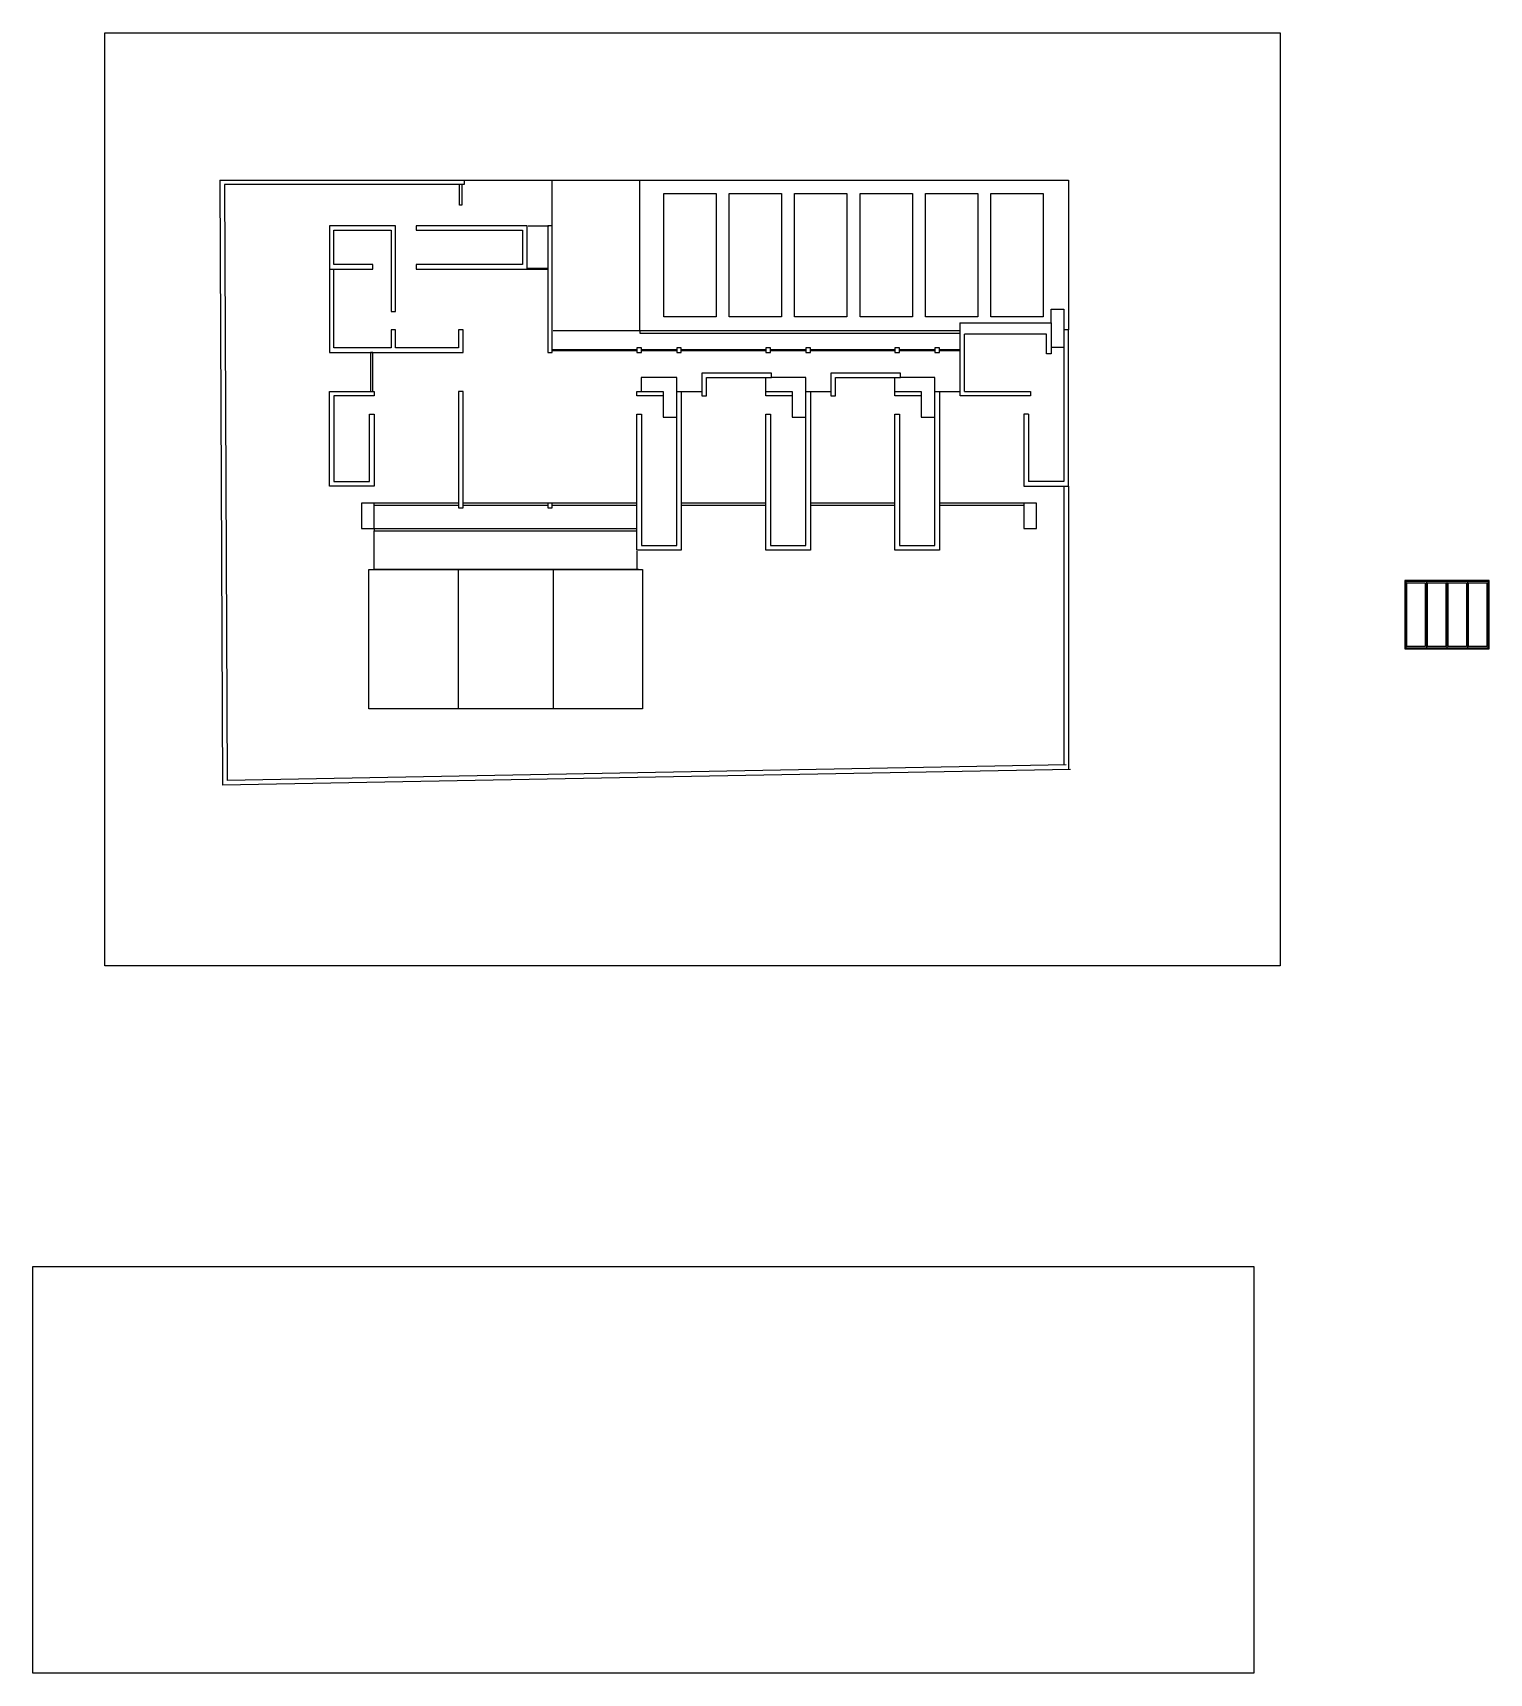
# Model space of a CAD drawing. Header units: millimetres. Extents: x -520 to 5855, y -3983 to 3198.
import ezdxf

# ---------------------------------------------------------------- set-up
doc = ezdxf.new("R2010")
doc.units = ezdxf.units.MM
doc.layers.add('Layer1', color=7, linetype='Continuous')
doc.layers.add('muri', color=1, linetype='Continuous')
picture_1 = doc.add_image_def('image1.jpg', size_in_pixel=(1260, 1000))
picture_2 = doc.add_image_def('image2.jpg', size_in_pixel=(1582, 527))

msp = doc.modelspace()

# ---------------------------------------------------------------- linework, layer by layer
at = {"layer": 'Layer1'}
msp.add_line((1648.7, 2353.7), (1738.7, 2353.7), dxfattribs=at)
at = {"layer": 'muri'}
for p, q in [((299.7, 2553.7), (1368.7, 2553.7)), ((299.7, 2553.7), (310.9, -94.8)), ((1368.7, 2533.7), (319.8, 2533.7)), ((319.8, 2533.7), (330.9, -74.4)), ((1348.7, 2443.7), (1348.7, 2533.7)), ((1358.7, 2533.7), (1358.7, 2443.7)), ((1368.7, 2553.7), (1368.7, 2533.7)), ((1368.7, 2553.7), (4014.2, 2553.7)), ((1754.2, 2353.7), (1754.2, 2553.7)), ((2137.4, 1893.7), (2137.4, 2553.7)), ((4014.2, 2553.7), (4014.2, 1898.7)), ((1358.7, 2443.7), (1348.7, 2443.7)), ((1734.2, 2353.7), (1734.2, 1798.7)), ((1754.2, 2353.7), (1734.2, 2353.7)), ((1754.2, 1798.7), (1754.2, 2353.7)), ((1644.2, 2168.7), (1734.2, 2168.7)), ((1644.2, 2163.7), (1734.2, 2163.7)), ((3938.4, 1928.7), (3938.4, 1988.7)), ((3938.4, 1988.7), (3994.2, 1988.7)), ((3994.2, 1988.7), (3994.2, 1898.7)), ((2137.4, 1893.7), (1758.7, 1893.7)), ((3539.2, 1893.7), (2137.4, 1893.7)), ((2137.4, 1893.7), (2137.4, 1883.7)), ((2137.4, 1883.7), (3539.2, 1883.7)), ((3538.4, 1928.7), (3938.4, 1928.7)), ((3539.2, 1608.7), (3539.2, 1928.7)), ((3918.4, 1878.7), (3559.2, 1878.7)), ((3559.2, 1628.7), (3559.2, 1878.7)), ((3918.4, 1793.7), (3918.4, 1878.7)), ((3938.4, 1928.7), (3938.4, 1793.7)), ((4014.2, 1898.7), (3994.2, 1898.7)), ((3994.2, 1898.7), (3994.2, 1233.7)), ((4014.2, 1213.7), (4014.2, 1898.7)), ((969.2, 1798.7), (959.2, 1798.7)), ((959.2, 1798.7), (959.2, 1628.7)), ((969.2, 1628.7), (969.2, 1798.7)), ((1734.2, 1798.7), (1754.2, 1798.7)), ((2124.2, 1811.2), (1754.2, 1811.2)), ((2124.2, 1806.2), (1754.2, 1806.2)), ((2299.2, 1811.2), (2144.2, 1811.2)), ((2299.2, 1806.2), (2144.2, 1806.2)), ((2689.2, 1811.2), (2319.2, 1811.2)), ((2689.2, 1806.2), (2319.2, 1806.2)), ((2864.2, 1811.2), (2709.2, 1811.2)), ((2864.2, 1806.2), (2709.2, 1806.2)), ((3254.2, 1811.2), (2884.2, 1811.2)), ((3254.2, 1806.2), (2884.2, 1806.2)), ((3429.2, 1811.2), (3274.2, 1811.2)), ((3429.2, 1806.2), (3274.2, 1806.2)), ((3539.2, 1811.2), (3449.2, 1811.2)), ((3539.2, 1806.2), (3449.2, 1806.2)), ((3938.4, 1822.1), (3994.2, 1822.1)), ((3938.4, 1793.7), (3918.4, 1793.7)), ((2299.2, 1688.7), (2144.1, 1688.7)), ((2144.1, 1688.7), (2144.1, 1628.7)), ((2299.2, 1628.7), (2299.2, 1688.7)), ((2689.2, 1628.7), (2689.2, 1688.7)), ((2864.2, 1688.7), (2712.2, 1688.7)), ((2864.2, 1628.7), (2864.2, 1688.7)), ((3254.2, 1628.7), (3254.2, 1688.7)), ((3429.2, 1688.7), (3277.2, 1688.7)), ((3429.2, 1628.7), (3429.2, 1688.7)), ((2239.2, 1608.7), (2239.2, 1515.8)), ((2319.2, 1628.7), (2409.2, 1628.7)), ((2804.2, 1608.7), (2804.2, 1515.8)), ((2884.2, 1628.7), (2974.2, 1628.7)), ((3369.2, 1608.7), (3369.2, 1515.8)), ((3449.2, 1628.7), (3539.2, 1628.7)), ((3848.2, 1608.7), (3539.2, 1608.7)), ((3559.2, 1628.7), (3848.2, 1628.7)), ((3848.2, 1628.7), (3848.2, 1608.7)), ((2239.2, 1515.8), (2299.2, 1515.8)), ((2804.2, 1515.8), (2864.2, 1515.8)), ((3369.2, 1515.8), (3429.2, 1515.8)), ((3839.2, 1528.7), (3819.2, 1528.7)), ((3819.2, 1528.7), (3819.2, 1213.7)), ((3839.2, 1528.7), (3839.2, 1233.7)), ((3994.2, 1233.7), (3839.2, 1233.7)), ((3819.2, 1213.7), (4014.2, 1213.7)), ((3994.2, 1213.7), (3994.2, -6.7)), ((4014.2, 1213.7), (4014.2, -26.3)), ((1344.2, 1138.7), (974.2, 1138.7)), ((1344.2, 1128.7), (974.2, 1128.7)), ((2124.2, 1138.7), (1364.2, 1138.7)), ((1734.2, 1128.7), (1364.2, 1128.7)), ((2124.2, 1128.7), (1754.2, 1128.7)), ((1990.6, 1138.7), (1990.6, 1138.7)), ((2689.2, 1138.7), (2319.2, 1138.7)), ((2689.2, 1128.7), (2319.2, 1128.7)), ((3254.2, 1138.7), (2884.2, 1138.7)), ((3254.2, 1128.7), (2884.2, 1128.7)), ((3819.2, 1138.7), (3449.2, 1138.7)), ((3819.2, 1128.7), (3449.2, 1128.7)), ((974.2, 1028.7), (974.2, 1018.7)), ((974.2, 1028.7), (2124.2, 1028.7)), ((974.2, 1018.7), (2124.2, 1018.7)), ((974.2, 848.7), (974.2, 1018.7)), ((2124.2, 928.7), (2124.2, 848.7)), ((2131.2, 848.7), (974.2, 848.7)), ((5580.5, 796.1), (5580.5, 506.1)), ((5670.5, 796.1), (5670.5, 506.1)), ((5760.5, 796.1), (5760.5, 506.1)), ((4023.2, -26.3), (310.9, -94.8)), ((4003.2, -6.7), (330.9, -74.4))]:
    msp.add_line(p, q, dxfattribs=at)
for points in [[(2242.3, 2494.5), (2471.4, 2494.5), (2471.4, 1955.3), (2242.3, 1955.3)], [(2528.7, 2494.5), (2757.9, 2494.5), (2757.9, 1955.3), (2528.7, 1955.3)], [(2815.2, 2494.5), (3044.3, 2494.5), (3044.3, 1955.3), (2815.2, 1955.3)], [(3101.6, 2494.5), (3330.8, 2494.5), (3330.8, 1955.3), (3101.6, 1955.3)], [(3388.1, 2494.5), (3617.3, 2494.5), (3617.3, 1955.3), (3388.1, 1955.3)], [(3674.6, 2494.5), (3903.7, 2494.5), (3903.7, 1955.3), (3674.6, 1955.3)], [(1158.7, 2333.7), (1624.2, 2333.7), (1624.2, 2183.7), (1158.7, 2183.7), (1158.7, 2163.7), (1644.2, 2163.7), (1644.2, 2353.7), (1158.7, 2353.7)], [(2124.2, 1798.7), (2144.2, 1798.7), (2144.2, 1818.7), (2124.2, 1818.7)], [(2299.2, 1798.7), (2319.2, 1798.7), (2319.2, 1818.7), (2299.2, 1818.7)], [(2689.2, 1798.7), (2709.2, 1798.7), (2709.2, 1818.7), (2689.2, 1818.7)], [(2864.2, 1798.7), (2884.2, 1798.7), (2884.2, 1818.7), (2864.2, 1818.7)], [(3254.2, 1798.7), (3274.2, 1798.7), (3274.2, 1818.7), (3254.2, 1818.7)], [(3429.2, 1798.7), (3449.2, 1798.7), (3449.2, 1818.7), (3429.2, 1818.7)], [(2409.2, 1708.7), (2409.2, 1628.7), (2409.2, 1608.7), (2429.2, 1608.7), (2429.2, 1688.7), (2714.2, 1688.7), (2714.2, 1708.7), (2714.2, 1708.7)], [(2974.2, 1708.7), (2974.2, 1628.7), (2974.2, 1608.7), (2994.2, 1608.7), (2994.2, 1688.7), (3279.2, 1688.7), (3279.2, 1708.7), (3279.2, 1708.7)], [(954.2, 1233.7), (954.2, 1528.7), (974.2, 1528.7), (974.2, 1213.7), (778.7, 1213.7), (778.7, 1628.7), (974.2, 1628.7), (974.2, 1608.7), (798.7, 1608.7), (798.7, 1233.7)], [(1344.2, 1628.7), (1344.2, 1138.7), (1344.2, 1118.7), (1364.2, 1118.7), (1364.2, 1138.7), (1364.2, 1528.7), (1364.2, 1628.7)], [(2319.2, 933.7), (2124.2, 933.7), (2124.2, 1528.7), (2144.2, 1528.7), (2144.2, 953.7), (2299.2, 953.7), (2299.2, 1628.7), (2319.2, 1628.7)], [(2884.2, 933.7), (2689.2, 933.7), (2689.2, 1528.7), (2709.2, 1528.7), (2709.2, 953.7), (2864.2, 953.7), (2864.2, 1628.7), (2884.2, 1628.7)], [(3449.2, 933.7), (3254.2, 933.7), (3254.2, 1528.7), (3274.2, 1528.7), (3274.2, 953.7), (3429.2, 953.7), (3429.2, 1628.7), (3449.2, 1628.7)], [(919.2, 1138.7), (919.2, 1028.7), (974.2, 1028.7), (974.2, 1138.7)], [(1734.2, 1118.7), (1754.2, 1118.7), (1754.2, 1138.7), (1734.2, 1138.7)], [(3819.2, 1138.7), (3819.2, 1028.7), (3874.2, 1028.7), (3874.2, 1138.7)], [(951.7, 848.7), (2149.6, 848.7), (2149.6, 238.6), (951.7, 238.6)], [(1344.4, 848.7), (1758.2, 848.7), (1758.2, 238.6), (1344.4, 238.6)], [(5490.5, 506.1), (5850.5, 506.1), (5850.5, 796.1), (5490.5, 796.1)], [(5495.5, 511.1), (5495.5, 791.1), (5575.5, 791.1), (5575.5, 511.1)], [(5585.5, 511.1), (5585.5, 791.1), (5665.5, 791.1), (5665.5, 511.1)], [(5675.5, 511.1), (5675.5, 791.1), (5755.5, 791.1), (5755.5, 511.1)], [(5765.5, 511.1), (5765.5, 791.1), (5845.5, 791.1), (5845.5, 511.1)]]:
    msp.add_lwpolyline(points, close=True, dxfattribs=at)
for points in [[(778.7, 2163.7), (968.7, 2163.7), (968.7, 2183.7), (798.7, 2183.7), (798.7, 2333.7), (1048.7, 2333.7), (1048.7, 1978.7), (1068.7, 1978.7), (1068.7, 2353.7), (778.7, 2353.7), (778.7, 1798.7), (1364.2, 1798.7), (1364.2, 1798.7), (1364.2, 1898.7), (1344.2, 1898.7), (1344.2, 1818.7), (1068.7, 1818.7), (1068.7, 1898.7), (1048.7, 1898.7), (1048.7, 1818.7), (798.7, 1818.7), (798.7, 2163.7)], [(2239.2, 1628.7), (2239.2, 1628.7), (2239.2, 1608.7), (2124.2, 1608.7), (2124.2, 1628.7), (2239.2, 1628.7)], [(2804.2, 1628.7), (2804.2, 1628.7), (2804.2, 1608.7), (2689.2, 1608.7), (2689.2, 1628.7), (2804.2, 1628.7)], [(3369.2, 1628.7), (3369.2, 1628.7), (3369.2, 1608.7), (3254.2, 1608.7), (3254.2, 1628.7), (3369.2, 1628.7)], [(5485.5, 501.1), (5855.5, 501.1), (5855.5, 801.1), (5485.5, 801.1), (5485.5, 501.1)]]:
    msp.add_lwpolyline(points, dxfattribs=at)

# ---------------------------------------------------------------- pictures from other files: only their frames are drawn
at = {"layer": 'Layer1'}
image = msp.add_image(picture_1, insert=(-204.6, -885.4), size_in_units=(5145.5, 4083.7), dxfattribs=at)
image.dxf.flags = 7
image = msp.add_image(picture_2, insert=(-519.5, -3982.6), size_in_units=(5345.3, 1780.7), dxfattribs=at)
image.dxf.flags = 7

doc.saveas('drawing.dxf')
